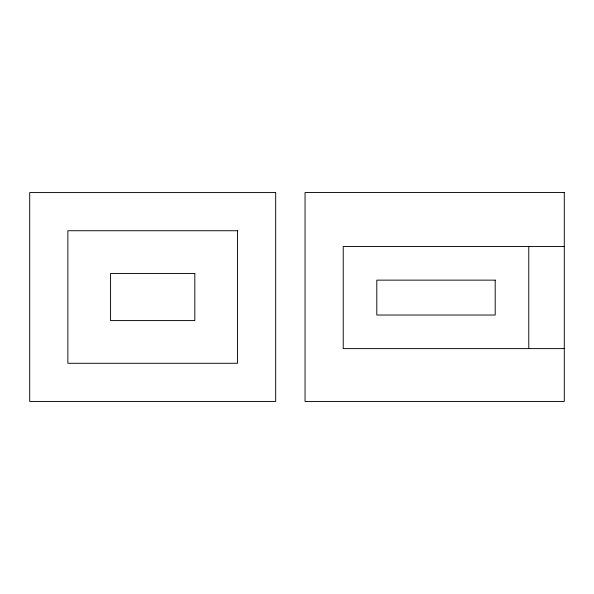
<?xml version="1.0" encoding="UTF-8"?>
<svg xmlns="http://www.w3.org/2000/svg" width="594" height="594" viewBox="0 0 594 594"><rect width="100%" height="100%" fill="white"/><g stroke="black" fill="none" stroke-linecap="round" stroke-linejoin="round"><path stroke-width="0.89" d="M564.3 246.555L343.221 246.555L343.221 348.611L564.3 348.611M528.779 246.555L528.779 348.611M275.675 192.575L29.7 192.575L29.7 401.44L275.675 401.44L275.675 192.575M564.3 192.56L305.049 192.56L305.049 401.44L564.3 401.44L564.3 192.56M237.518 230.739L67.865 230.739L67.865 363.283L237.518 363.283L237.518 230.739M194.817 273.44L110.558 273.44L110.558 320.582L194.817 320.582L194.817 273.44M495.196 280.138L376.804 280.138L376.804 315.035L495.196 315.035L495.196 280.138"/></g></svg>
